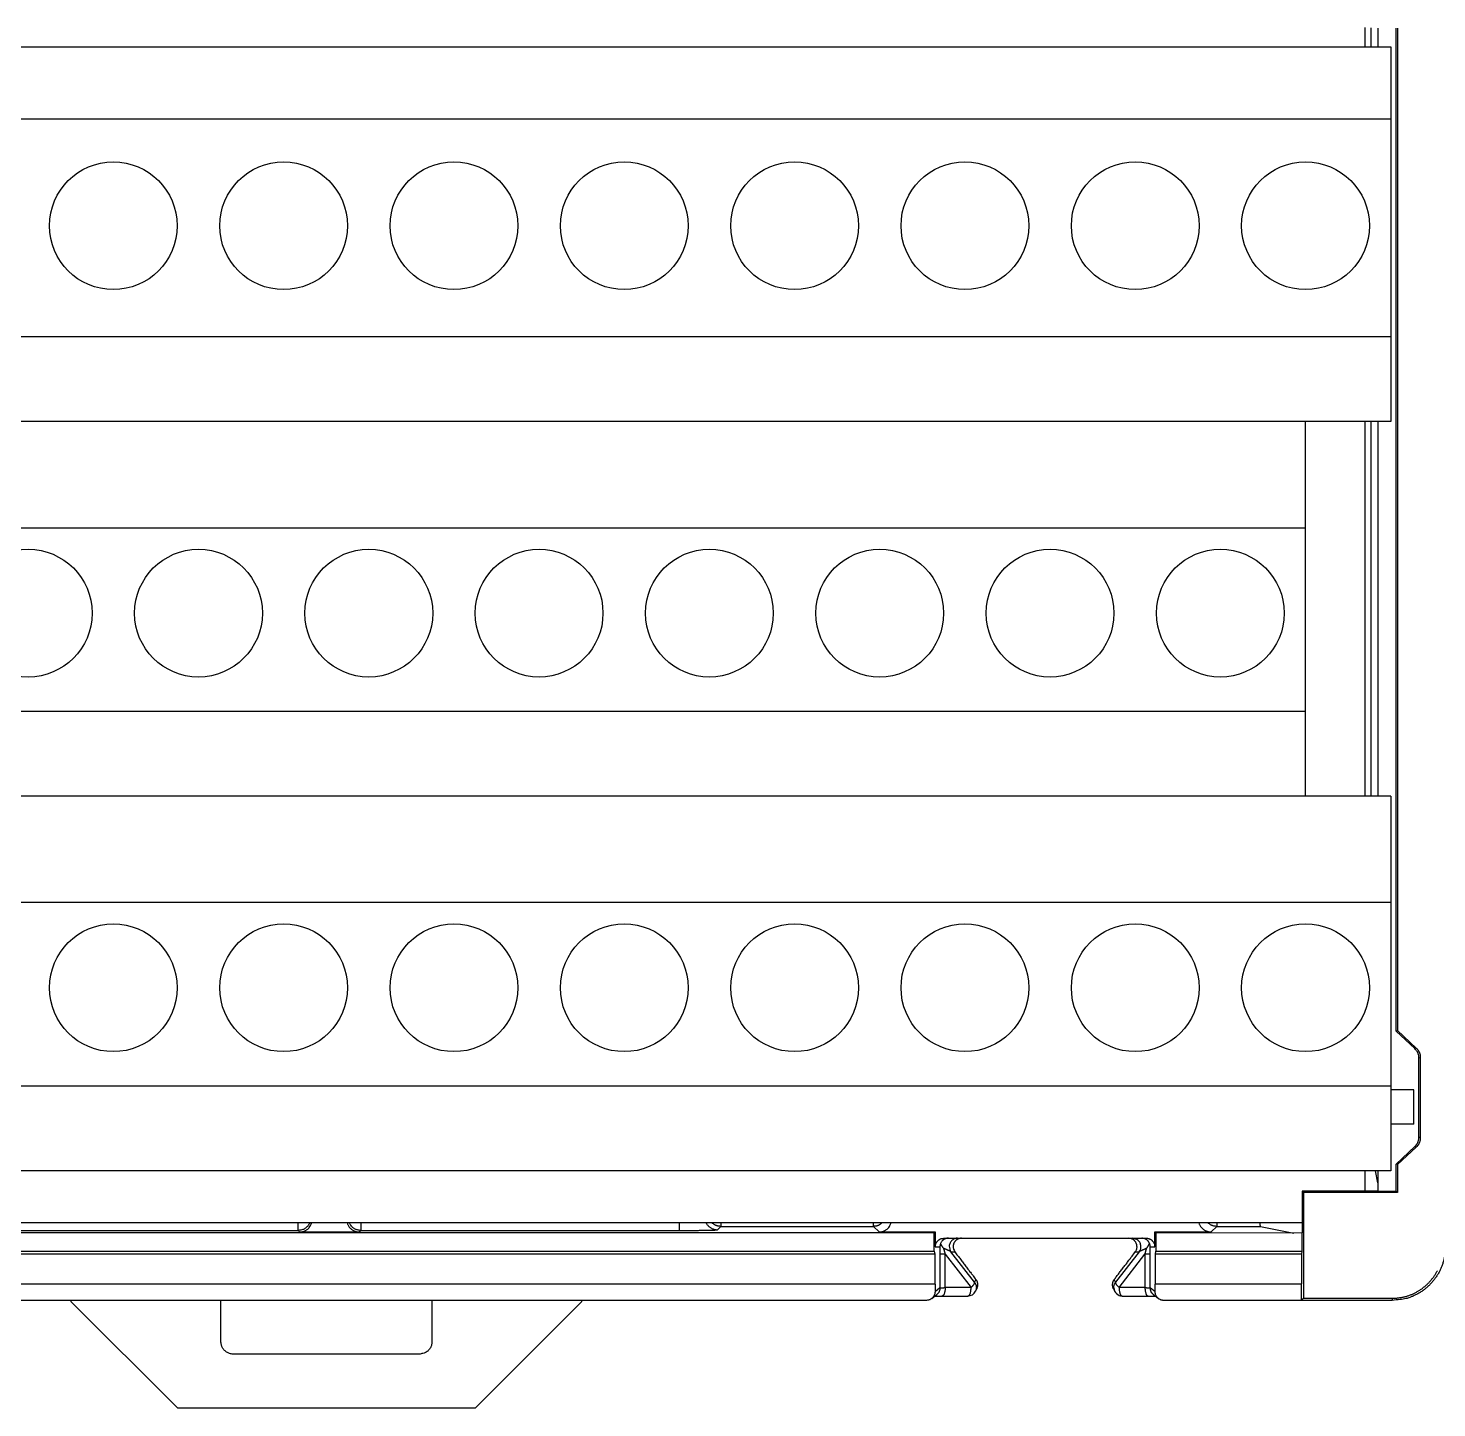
# Model space of a CAD drawing. Header units: inches. Extents: x -4 to 280, y -9 to 35.
# Drawn here: x 48.787 to 50.441, y 10.668 to 12.288 of the extents above; entities that cross this region are included whole.
import ezdxf

# ---------------------------------------------------------------- set-up
doc = ezdxf.new("R2010")
doc.units = ezdxf.units.IN
doc.header["$LTSCALE"] = 0.5
doc.header["$MEASUREMENT"] = 0
doc.layers.add('204', color=7, linetype='Continuous')
doc.layers.add('214', color=7, linetype='Continuous')

# ---------------------------------------------------------------- blocks, each defined once
blk = doc.blocks.new('IC200CHS022')
at = {"layer": '204', "color": 3, "linetype": 'Continuous'}
for p, q in [((6.9001, 2.4959), (6.9001, 2.5186)), ((6.9001, 1.6159), (6.9001, 2.0559)), ((6.9001, 1.1519), (6.9001, 1.1759)), ((6.8262, 1.1149), (4.534, 1.1149))]:
    blk.add_line(p, q, dxfattribs=at)
at = {"layer": '204', "color": 40, "linetype": 'Continuous'}
for p, q in [((6.9073, 2.4959), (6.9073, 2.5183)), ((6.9151, 2.5179), (6.9151, 2.4959)), ((6.9301, 2.4959), (6.9301, 2.4109)), ((6.9301, 2.4109), (6.9301, 2.1559)), ((6.9301, 2.1559), (6.9301, 2.0559)), ((6.9073, 1.6159), (6.9073, 2.0559)), ((6.9151, 2.0559), (6.9151, 1.6159)), ((6.9301, 1.4909), (6.9301, 1.2759)), ((6.9152, 1.1618), (6.9123, 1.1759)), ((6.9151, 1.1759), (6.9152, 1.1618)), ((6.9152, 1.1618), (6.9151, 1.1521)), ((6.9151, 1.1521), (6.9367, 1.1521)), ((5.6471, 1.1059), (5.6471, 1.1149)), ((5.7208, 1.1149), (5.7208, 1.1059)), ((6.0945, 1.1149), (6.0945, 1.1059)), ((6.1394, 1.1067), (6.1435, 1.1107)), ((6.1435, 1.1149), (6.1435, 1.1107)), ((6.1435, 1.1107), (6.3226, 1.1107)), ((6.3226, 1.1107), (6.3226, 1.1149)), ((6.3226, 1.1107), (6.3293, 1.1041)), ((6.7192, 1.1041), (6.7259, 1.1107)), ((6.7259, 1.1149), (6.7259, 1.1107)), ((6.7259, 1.1107), (6.7774, 1.1107)), ((6.7774, 1.1107), (6.8163, 1.1028)), ((6.394, 1.103), (4.9761, 1.103)), ((5.2657, 1.1059), (5.6471, 1.1059)), ((5.6471, 1.1059), (5.6489, 1.1041)), ((5.6489, 1.1041), (5.7189, 1.1041)), ((5.7189, 1.1041), (5.7208, 1.1059)), ((5.7208, 1.1059), (6.0945, 1.1059)), ((6.3293, 1.1041), (6.3952, 1.1041)), ((6.3952, 1.1041), (6.394, 1.103)), ((6.394, 1.0814), (6.394, 1.103)), ((6.6545, 1.103), (6.6533, 1.1041)), ((6.6533, 1.1041), (6.7192, 1.1041)), ((6.6545, 1.103), (6.6545, 1.0814)), ((6.8163, 1.1028), (6.6545, 1.103)), ((6.8259, 1.103), (6.8163, 1.1028)), ((6.8259, 1.103), (6.8259, 1.0814)), ((6.3953, 1.0868), (6.4008, 1.0868)), ((6.6478, 1.0868), (6.6532, 1.0868)), ((6.385, 1.0238), (4.9852, 1.0238)), ((5.5563, 0.9756), (5.5563, 1.0238)), ((5.8043, 1.0238), (5.8043, 0.9756)), ((6.8251, 1.0238), (6.6635, 1.0238)), ((5.7893, 0.9606), (5.5713, 0.9606))]:
    blk.add_line(p, q, dxfattribs=at)
at = {"layer": '204', "color": 150, "linetype": 'Continuous'}
for p, q in [((6.9367, 1.3399), (6.9367, 2.5179)), ((6.9301, 1.6159), (6.8301, 1.6159)), ((6.9301, 1.6159), (6.9301, 1.4909)), ((6.9301, 1.4909), (4.5301, 1.4909)), ((4.5301, 1.2759), (6.9301, 1.2759)), ((6.9301, 1.2759), (6.9301, 1.1759)), ((6.9571, 1.2709), (6.9301, 1.2709)), ((6.9571, 1.2309), (6.9571, 1.2709)), ((6.9571, 1.2309), (6.9301, 1.2309)), ((6.9301, 1.1759), (4.5301, 1.1759)), ((6.9367, 1.1521), (6.9367, 1.1839)), ((6.9151, 1.1519), (6.8262, 1.1519)), ((6.8262, 1.1519), (6.8262, 1.103)), ((6.8262, 1.1519), (6.8276, 1.1505)), ((6.8276, 1.1505), (6.8276, 1.0263)), ((6.9383, 1.1505), (6.8276, 1.1505)), ((6.9151, 1.1521), (6.9151, 1.1519)), ((6.9383, 1.1505), (6.9367, 1.1521)), ((6.8262, 1.103), (6.8259, 1.103)), ((6.3947, 1.0779), (4.9755, 1.0779)), ((4.9761, 1.0814), (6.394, 1.0814)), ((6.394, 1.0814), (6.3947, 1.0779)), ((6.3947, 1.0779), (6.3947, 1.0433)), ((6.4007, 1.0781), (6.4007, 1.0384)), ((6.4069, 1.0387), (6.4069, 1.0781)), ((6.4069, 1.0781), (6.4374, 1.0389)), ((6.4137, 1.0807), (6.4183, 1.0807)), ((6.4415, 1.045), (6.4137, 1.0807)), ((6.6348, 1.0807), (6.607, 1.045)), ((6.6111, 1.0389), (6.6416, 1.0781)), ((6.6302, 1.0807), (6.6348, 1.0807)), ((6.6416, 1.0781), (6.6416, 1.0387)), ((6.6478, 1.0384), (6.6478, 1.0781)), ((6.6539, 1.0779), (6.6545, 1.0814)), ((6.6539, 1.0433), (6.6539, 1.0779)), ((6.8254, 1.0779), (6.6539, 1.0779)), ((6.6545, 1.0814), (6.8259, 1.0814)), ((6.8259, 1.0814), (6.8254, 1.0779)), ((6.8254, 1.0779), (6.8254, 1.0433)), ((4.9755, 1.0433), (6.3947, 1.0433)), ((6.3947, 1.0433), (6.3951, 1.0429)), ((6.3951, 1.0429), (6.395, 1.0338)), ((6.4431, 1.0482), (6.4415, 1.045)), ((6.607, 1.045), (6.6054, 1.0482)), ((6.6534, 1.0429), (6.6539, 1.0433)), ((6.6535, 1.0338), (6.6534, 1.0429)), ((6.6539, 1.0433), (6.8254, 1.0433)), ((6.8251, 1.0429), (6.8251, 1.0238)), ((6.3912, 1.0259), (6.397, 1.0305)), ((6.4007, 1.0384), (6.395, 1.0338)), ((6.4031, 1.0287), (6.4336, 1.0289)), ((6.4374, 1.0389), (6.4069, 1.0387)), ((6.4425, 1.0345), (6.444, 1.0375)), ((6.6045, 1.0375), (6.606, 1.0345)), ((6.6416, 1.0387), (6.6111, 1.0389)), ((6.6149, 1.0289), (6.6454, 1.0287)), ((6.6535, 1.0338), (6.6478, 1.0384)), ((6.6515, 1.0305), (6.6573, 1.0259)), ((6.8251, 1.0238), (6.8276, 1.0263)), ((6.8276, 1.0263), (6.9318, 1.0263)), ((6.9318, 1.0263), (6.9318, 1.0238))]:
    blk.add_line(p, q, dxfattribs=at)
at = {"layer": '204', "color": 1, "linetype": 'Continuous'}
for p, q in [((6.9383, 2.5179), (6.9383, 1.3407)), ((6.9367, 1.3399), (6.9383, 1.3407)), ((6.9383, 1.3407), (6.9602, 1.3201)), ((6.9649, 1.3092), (6.9649, 1.2147)), ((6.9602, 1.2038), (6.9383, 1.1832)), ((6.9383, 1.1832), (6.9367, 1.1839)), ((6.9383, 1.1832), (6.9383, 1.1505))]:
    blk.add_line(p, q, dxfattribs=at)
at = {"layer": '204', "color": 6, "linetype": 'Continuous'}
for p, q in [((4.5301, 2.4959), (6.9301, 2.4959)), ((6.9301, 2.4109), (4.5301, 2.4109)), ((4.5301, 2.1559), (6.9301, 2.1559)), ((6.9301, 2.0559), (4.5301, 2.0559)), ((6.3952, 1.1041), (6.3953, 1.0868)), ((6.4053, 1.0968), (6.6432, 1.0968)), ((6.6532, 1.0868), (6.6533, 1.1041))]:
    blk.add_line(p, q, dxfattribs=at)
at = {"layer": '204', "color": 30, "linetype": 'Continuous'}
for p, q in [((6.8301, 1.9309), (6.8301, 2.0559)), ((6.8301, 1.9309), (4.4301, 1.9309)), ((6.8301, 1.7159), (6.8301, 1.9309)), ((4.4301, 1.7159), (6.8301, 1.7159)), ((6.8301, 1.6159), (6.8301, 1.7159)), ((6.8301, 1.6159), (4.4301, 1.6159)), ((6.9585, 1.3194), (6.9367, 1.3399)), ((6.9633, 1.2154), (6.9633, 1.3085)), ((6.9367, 1.1839), (6.9585, 1.2045)), ((5.3803, 1.0238), (5.3803, 1.0226)), ((5.3803, 1.0226), (5.5053, 0.8976)), ((5.8553, 0.8976), (5.9803, 1.0226)), ((5.9803, 1.0226), (5.9803, 1.0238)), ((5.5053, 0.8976), (5.8553, 0.8976))]:
    blk.add_line(p, q, dxfattribs=at)
for points in [[(6.9633, 1.3085), (6.9632, 1.3095, 0.017385), (6.9631, 1.3105, 0.015738), (6.963, 1.3115, 0.016935), (6.9627, 1.3125, 0.020502), (6.9624, 1.3135, 0.016025), (6.962, 1.3144, 0.006299), (6.9617, 1.3153, 0.021866), (6.9611, 1.3162, 0.037549), (6.96, 1.3176, 0.018821), (6.9585, 1.3194, 0.009984)], [(6.9602, 1.3201), (6.9609, 1.3194, -0.017385), (6.9616, 1.3186, -0.015739), (6.9622, 1.3178, -0.016937), (6.9627, 1.317, -0.020506), (6.9632, 1.316, -0.016028), (6.9637, 1.3151, -0.006301), (6.9641, 1.3143, -0.021872), (6.9644, 1.3132, -0.037561), (6.9647, 1.3114, -0.018827), (6.9649, 1.3092, -0.009988)], [(6.9585, 1.2045), (6.9592, 1.2052, 0.017385), (6.9599, 1.206, 0.015738), (6.9605, 1.2068, 0.016936), (6.9611, 1.2076, 0.020504), (6.9616, 1.2086, 0.016026), (6.962, 1.2095, 0.0063), (6.9624, 1.2103, 0.021869), (6.9627, 1.2114, 0.037553), (6.963, 1.2131, 0.018823), (6.9633, 1.2154, 0.009985)], [(6.9649, 1.2147), (6.9649, 1.2137, -0.017385), (6.9648, 1.2127, -0.015738), (6.9646, 1.2117, -0.016936), (6.9644, 1.2107, -0.020504), (6.964, 1.2097, -0.016026), (6.9637, 1.2088, -0.0063), (6.9633, 1.2079, -0.021869), (6.9627, 1.2069, -0.037554), (6.9617, 1.2055, -0.018824), (6.9602, 1.2038, -0.009985)]]:
    blk.add_lwpolyline(points, format="xyb", dxfattribs=at)
at = {"layer": '204', "color": 40, "linetype": 'Continuous'}
for points in [[(5.6608, 1.1149), (5.6602, 1.1136, -0.025204), (5.6594, 1.1124, -0.023619), (5.6585, 1.1112, -0.024765), (5.6575, 1.1101, -0.029165), (5.6563, 1.1091, -0.023787), (5.6551, 1.1082, -0.011515), (5.654, 1.1075, -0.030144), (5.6525, 1.1069, -0.050228), (5.6501, 1.1064, -0.026519), (5.6471, 1.1059, -0.014529)], [(5.6489, 1.1041), (5.6504, 1.1042, 0.027851), (5.6519, 1.1044, 0.023882), (5.6534, 1.1048, 0.025137), (5.6549, 1.1053, 0.031949), (5.6564, 1.1061, 0.025603), (5.6578, 1.107, 0.010912), (5.659, 1.1078, 0.034726), (5.6602, 1.1092, 0.060368), (5.6617, 1.1116, 0.030784), (5.6633, 1.1149, 0.01597)], [(5.7045, 1.1149), (5.705, 1.1134, 0.028183), (5.7057, 1.112, 0.025968), (5.7066, 1.1106, 0.027007), (5.7076, 1.1092, 0.032318), (5.7089, 1.108, 0.026585), (5.7101, 1.107, 0.013125), (5.7113, 1.1061, 0.033619), (5.713, 1.1053, 0.056142), (5.7155, 1.1047, 0.029823), (5.7189, 1.1041, 0.016238)], [(5.7208, 1.1059), (5.7195, 1.106, -0.024828), (5.7181, 1.1062, -0.021178), (5.7168, 1.1065, -0.022546), (5.7154, 1.1069, -0.028772), (5.714, 1.1075, -0.022663), (5.7128, 1.1082, -0.008823), (5.7116, 1.1089, -0.031509), (5.7104, 1.1101, -0.055217), (5.7089, 1.1121, -0.027621), (5.707, 1.1149, -0.014223)], [(6.1261, 1.1149), (6.1268, 1.1137, 0.023915), (6.1276, 1.1125, 0.022546), (6.1285, 1.1115, 0.023722), (6.1295, 1.1105, 0.027775), (6.1307, 1.1096, 0.022567), (6.1318, 1.1088, 0.010826), (6.1329, 1.1081, 0.028646), (6.1343, 1.1076, 0.047706), (6.1365, 1.1071, 0.025117), (6.1394, 1.1067, 0.013789)], [(6.1435, 1.1107), (6.1426, 1.1107, -0.016202), (6.1417, 1.1108, -0.013812), (6.1408, 1.1109, -0.015074), (6.1399, 1.1111, -0.019234), (6.1389, 1.1114, -0.014596), (6.138, 1.1117, -0.004515), (6.1372, 1.112, -0.02131), (6.1363, 1.1126, -0.037654), (6.1348, 1.1135, -0.018145), (6.133, 1.1149, -0.009265)], [(6.3331, 1.1149), (6.3323, 1.1143, -0.01649), (6.3315, 1.1136, -0.015858), (6.3307, 1.1131, -0.016994), (6.3298, 1.1126, -0.01949), (6.3289, 1.1121, -0.015487), (6.3281, 1.1117, -0.006987), (6.3273, 1.1114, -0.020017), (6.3262, 1.1111, -0.033379), (6.3247, 1.1109, -0.017261), (6.3226, 1.1107, -0.009512)], [(6.3293, 1.1041), (6.3307, 1.1042, 0.02785), (6.3322, 1.1044, 0.023881), (6.3337, 1.1048, 0.025137), (6.3352, 1.1053, 0.031949), (6.3367, 1.1061, 0.025603), (6.3381, 1.107, 0.010911), (6.3393, 1.1078, 0.034725), (6.3406, 1.1092, 0.060367), (6.342, 1.1116, 0.030783), (6.3437, 1.1149, 0.015969)], [(6.7048, 1.1149), (6.7054, 1.1134, 0.028181), (6.7061, 1.112, 0.025967), (6.7069, 1.1106, 0.027006), (6.708, 1.1092, 0.032317), (6.7092, 1.108, 0.026584), (6.7104, 1.107, 0.013124), (6.7116, 1.1061, 0.033618), (6.7133, 1.1053, 0.056141), (6.7158, 1.1047, 0.029823), (6.7192, 1.1041, 0.016237)], [(6.7259, 1.1107), (6.725, 1.1107, -0.0162), (6.7241, 1.1108, -0.01381), (6.7232, 1.1109, -0.015072), (6.7223, 1.1111, -0.019233), (6.7213, 1.1114, -0.014595), (6.7205, 1.1117, -0.004515), (6.7196, 1.112, -0.021309), (6.7187, 1.1126, -0.037653), (6.7172, 1.1135, -0.018145), (6.7154, 1.1149, -0.009265)], [(6.7774, 1.1107), (6.7774, 1.1107, -0.164278), (6.7773, 1.1108, -0.06455), (6.7773, 1.1109, -0.029805), (6.7772, 1.111, -0.017191), (6.7772, 1.1112, -0.010661), (6.7771, 1.1114, -0.007162), (6.7771, 1.1116, -0.005971), (6.777, 1.1119, -0.005513), (6.777, 1.1122, -0.003286), (6.7769, 1.1125, -0.000906), (6.7769, 1.1128, -0.003923), (6.7768, 1.1132, -0.005326), (6.7767, 1.1139, -0.002118), (6.7766, 1.1149, -0.001009)], [(6.0945, 1.1059), (6.0966, 1.1059, 0.000213), (6.0988, 1.1059, 0.000216), (6.101, 1.1059, 0.000217), (6.1031, 1.1059, 0.000216), (6.1053, 1.1059, 0.000219), (6.1074, 1.106, 0.000223), (6.1094, 1.106, 0.000229), (6.1115, 1.106, 0.000236), (6.1135, 1.106, 0.000246), (6.1154, 1.106, 0.000258), (6.1173, 1.106, 0.000273), (6.1192, 1.1061, 0.000291), (6.121, 1.1061, 0.000314), (6.1227, 1.1061, 0.000342), (6.1244, 1.1061, 0.000372), (6.126, 1.1062, 0.0004), (6.1275, 1.1062, 0.000436), (6.1289, 1.1062, 0.000477), (6.1303, 1.1062, 0.000539), (6.1316, 1.1063, 0.000623), (6.1328, 1.1063, 0.000703), (6.1339, 1.1063, 0.000769), (6.1349, 1.1064, 0.001011), (6.1358, 1.1064, 0.001503), (6.1366, 1.1064, 0.001501), (6.1373, 1.1065, 0.00062), (6.1379, 1.1065, 0.002843), (6.1384, 1.1065, 0.009909), (6.139, 1.1066, 0.012205), (6.1394, 1.1067, 0.012028)], [(6.3953, 1.0868), (6.3954, 1.0878, -0.023915), (6.3955, 1.0888, -0.025299), (6.3958, 1.0897, -0.025503), (6.3961, 1.0906, -0.024963), (6.3965, 1.0915, -0.023914), (6.3971, 1.0923, -0.022117), (6.3976, 1.0931, -0.023919), (6.3983, 1.0938, -0.028386), (6.399, 1.0945, -0.021647), (6.3998, 1.095, -0.006932), (6.4005, 1.0955, -0.030692), (6.4015, 1.096, -0.056099), (6.4031, 1.0964, -0.027087), (6.4053, 1.0968, -0.013695)], [(6.4108, 1.0968), (6.41, 1.0968, 0.019568), (6.4093, 1.0967, 0.019553), (6.4086, 1.0966, 0.019141), (6.4079, 1.0964, 0.018834), (6.4072, 1.0961, 0.018001), (6.4065, 1.0959, 0.016635), (6.4059, 1.0955, 0.018372), (6.4052, 1.0951, 0.022471), (6.4046, 1.0947, 0.017142), (6.404, 1.0942, 0.004967), (6.4036, 1.0938, 0.025534), (6.403, 1.0932, 0.048347), (6.4024, 1.0921, 0.023876), (6.4016, 1.0906, 0.012205)], [(6.6468, 1.0907), (6.6466, 1.0914, 0.021032), (6.6462, 1.092, 0.021948), (6.6458, 1.0927, 0.021873), (6.6454, 1.0932, 0.021038), (6.6449, 1.0938, 0.019837), (6.6444, 1.0943, 0.01814), (6.6438, 1.0948, 0.019198), (6.6432, 1.0952, 0.022056), (6.6426, 1.0955, 0.016813), (6.6419, 1.0959, 0.006067), (6.6414, 1.0961, 0.022844), (6.6406, 1.0964, 0.040676), (6.6394, 1.0966, 0.020362), (6.6378, 1.0968, 0.010697)], [(6.6432, 1.0968), (6.6442, 1.0967, -0.023905), (6.6452, 1.0966, -0.025287), (6.6461, 1.0963, -0.025491), (6.647, 1.096, -0.024952), (6.6479, 1.0956, -0.023906), (6.6487, 1.095, -0.022111), (6.6495, 1.0945, -0.023915), (6.6502, 1.0938, -0.028385), (6.6509, 1.0931, -0.021648), (6.6515, 1.0923, -0.006931), (6.6519, 1.0916, -0.030699), (6.6524, 1.0906, -0.056122), (6.6528, 1.089, -0.027099), (6.6532, 1.0868, -0.013701)], [(6.4016, 1.0906), (6.4015, 1.0903, 0.00525), (6.4014, 1.0901, 0.005238), (6.4013, 1.0899, 0.005294), (6.4013, 1.0896, 0.005419), (6.4012, 1.0894, 0.005299), (6.4011, 1.0891, 0.00498), (6.4011, 1.0889, 0.00555), (6.401, 1.0887, 0.006719), (6.401, 1.0884, 0.005164), (6.4009, 1.0882, 0.001735), (6.4009, 1.088, 0.007452), (6.4008, 1.0877, 0.013357), (6.4008, 1.0873, 0.00671), (6.4008, 1.0868, 0.00358)], [(6.4178, 1.0815), (6.4178, 1.0814, 0.001672), (6.4178, 1.0814, 0.001681), (6.4179, 1.0813, 0.001672), (6.4179, 1.0813, 0.001635), (6.4179, 1.0812, 0.001548), (6.418, 1.0812, 0.00142), (6.418, 1.0811, 0.001506), (6.418, 1.0811, 0.001702), (6.4181, 1.081, 0.001289), (6.4181, 1.081, 0.000516), (6.4181, 1.0809, 0.001677), (6.4182, 1.0809, 0.002696), (6.4182, 1.0808, 0.001307), (6.4183, 1.0807, 0.000703)], [(6.4183, 1.0807), (6.4199, 1.0785, 0.000757), (6.4216, 1.0764, 0.000808), (6.4232, 1.0742, 0.00076), (6.4248, 1.0721, 0.000601), (6.4264, 1.0699, 0.000489), (6.428, 1.0678, 0.0004), (6.4296, 1.0658, 0.000294), (6.4312, 1.0637, 0.000122), (6.4329, 1.0616, 0.000088), (6.4344, 1.0596, 0.00022), (6.4357, 1.0578, -0.000234), (6.4374, 1.0557, -0.000961), (6.4399, 1.0524, -0.000541), (6.4431, 1.0482, -0.000267)], [(6.6054, 1.0482), (6.6068, 1.05, -0.000671), (6.6082, 1.0519, -0.000697), (6.6096, 1.0537, -0.000606), (6.6111, 1.0557, -0.0004), (6.6126, 1.0576, -0.000268), (6.6141, 1.0596, -0.000178), (6.6157, 1.0616, -0.000034), (6.6173, 1.0637, 0.000195), (6.6189, 1.0658, 0.000151), (6.6205, 1.0678, -0.000133), (6.6219, 1.0697, 0.00056), (6.6237, 1.0721, 0.001421), (6.6265, 1.0758, 0.000719), (6.6302, 1.0807, 0.000353)], [(6.6302, 1.0807), (6.6302, 1.0807, 0.001204), (6.6302, 1.0808, 0.001177), (6.6303, 1.0808, 0.001204), (6.6303, 1.0809, 0.001286), (6.6304, 1.0809, 0.001282), (6.6304, 1.081, 0.001216), (6.6304, 1.081, 0.001392), (6.6305, 1.0811, 0.001736), (6.6305, 1.0811, 0.00132), (6.6305, 1.0812, 0.000393), (6.6306, 1.0812, 0.001978), (6.6306, 1.0813, 0.003563), (6.6307, 1.0814, 0.001753), (6.6307, 1.0815, 0.000921)], [(6.6478, 1.0868), (6.6477, 1.087, 0.005605), (6.6477, 1.0873, 0.005674), (6.6477, 1.0876, 0.005898), (6.6477, 1.0878, 0.006239), (6.6476, 1.0881, 0.006226), (6.6476, 1.0883, 0.005929), (6.6476, 1.0886, 0.006682), (6.6475, 1.0888, 0.00811), (6.6474, 1.0891, 0.006201), (6.6474, 1.0893, 0.002114), (6.6473, 1.0895, 0.008836), (6.6472, 1.0898, 0.015081), (6.6471, 1.0902, 0.007256), (6.6468, 1.0907, 0.003816)], [(6.9943, 1.0863), (6.9941, 1.0821, -0.015692), (6.9937, 1.0779, -0.016265), (6.993, 1.0739, -0.016551), (6.9921, 1.0699, -0.016587), (6.9909, 1.066, -0.016642), (6.9895, 1.0622, -0.016634), (6.9878, 1.0586, -0.01662), (6.9859, 1.055, -0.016575), (6.9837, 1.0516, -0.016296), (6.9813, 1.0483, -0.015881), (6.9787, 1.0451, -0.015728), (6.9759, 1.0421, -0.015851), (6.9729, 1.0393, -0.015417), (6.9698, 1.0367, -0.014555), (6.9665, 1.0343, -0.016333), (6.963, 1.0321, -0.019924), (6.9593, 1.0302, -0.015358), (6.9558, 1.0285, -0.00516), (6.9525, 1.0271, -0.021732), (6.9482, 1.0259, -0.037711), (6.9411, 1.0248, -0.018005), (6.9318, 1.0238, -0.009299)], [(6.4431, 1.0482), (6.4435, 1.0477, -0.016555), (6.4438, 1.0471, -0.01848), (6.4441, 1.0465, -0.018962), (6.4444, 1.0459, -0.017548), (6.4445, 1.0453, -0.016595), (6.4447, 1.0447, -0.015642), (6.4448, 1.0441, -0.014842), (6.4449, 1.0435, -0.013763), (6.4449, 1.0429, -0.012555), (6.445, 1.0423, -0.010866), (6.4449, 1.0418, -0.011154), (6.4449, 1.0412, -0.012666), (6.4449, 1.0407, -0.010126), (6.4448, 1.0402, -0.004722), (6.4447, 1.0398, -0.012845), (6.4446, 1.0392, -0.020913), (6.4443, 1.0385, -0.010794), (6.444, 1.0375, -0.00607)], [(6.6045, 1.0375), (6.6044, 1.0378, -0.002317), (6.6043, 1.0381, 0.000557), (6.6042, 1.0385, -0.001704), (6.604, 1.0388, -0.008278), (6.6039, 1.0392, -0.010854), (6.6038, 1.0396, -0.00929), (6.6037, 1.0401, -0.008736), (6.6037, 1.0405, -0.009481), (6.6036, 1.0409, -0.009769), (6.6036, 1.0414, -0.009731), (6.6036, 1.0418, -0.00992), (6.6036, 1.0423, -0.010445), (6.6036, 1.0427, -0.010093), (6.6036, 1.0432, -0.009178), (6.6037, 1.0437, -0.010708), (6.6037, 1.0442, -0.013994), (6.6039, 1.0447, -0.009797), (6.604, 1.0452, -0.000546), (6.6041, 1.0457, -0.018258), (6.6043, 1.0462, -0.03598), (6.6048, 1.0471, -0.016638), (6.6054, 1.0482, -0.008087)], [(5.5713, 0.9606), (5.5695, 0.9607, -0.034687), (5.5676, 0.961, -0.030337), (5.5658, 0.9616, -0.031026), (5.564, 0.9625, -0.03888), (5.5623, 0.9637, -0.032512), (5.5607, 0.965, -0.016696), (5.5594, 0.9663, -0.041336), (5.5582, 0.9682, -0.069736), (5.5572, 0.9714, -0.037474), (5.5563, 0.9756, -0.019949)], [(5.8043, 0.9756), (5.8042, 0.9737, -0.034692), (5.8039, 0.9719, -0.030341), (5.8033, 0.97, -0.031029), (5.8024, 0.9682, -0.038882), (5.8012, 0.9665, -0.032513), (5.7999, 0.965, -0.016696), (5.7986, 0.9636, -0.041335), (5.7966, 0.9625, -0.069728), (5.7935, 0.9615, -0.037468), (5.7893, 0.9606, -0.019945)]]:
    blk.add_lwpolyline(points, format="xyb", dxfattribs=at)
at = {"layer": '204', "color": 150, "linetype": 'Continuous'}
for points in [[(6.4216, 1.0968), (6.42, 1.0967, 0.051976), (6.4184, 1.0962, 0.042631), (6.4168, 1.0955, 0.041097), (6.4152, 1.0944, 0.05457), (6.4138, 1.0929, 0.048993), (6.4127, 1.0912, 0.032102), (6.4119, 1.0894, 0.058452), (6.4117, 1.0873, 0.093654), (6.4123, 1.0843, 0.055793), (6.4137, 1.0807, 0.029887)], [(6.4263, 1.0968), (6.4251, 1.0967, 0.025611), (6.424, 1.0965, 0.027782), (6.423, 1.0962, 0.028072), (6.422, 1.0958, 0.026931), (6.4211, 1.0953, 0.026342), (6.4202, 1.0947, 0.025837), (6.4194, 1.094, 0.025739), (6.4187, 1.0933, 0.025994), (6.4181, 1.0925, 0.025487), (6.4175, 1.0916, 0.024276), (6.4171, 1.0907, 0.026541), (6.4167, 1.0897, 0.031331), (6.4165, 1.0886, 0.023856), (6.4163, 1.0876, 0.007704), (6.4162, 1.0867, 0.033222), (6.4163, 1.0855, 0.06072), (6.4169, 1.0838, 0.029179), (6.4178, 1.0815, 0.014637)], [(6.6307, 1.0815), (6.6313, 1.0825, 0.025517), (6.6317, 1.0835, 0.027392), (6.632, 1.0845, 0.027508), (6.6322, 1.0855, 0.026456), (6.6322, 1.0866, 0.025943), (6.6322, 1.0876, 0.025532), (6.632, 1.0887, 0.025591), (6.6318, 1.0897, 0.02612), (6.6314, 1.0906, 0.025667), (6.631, 1.0916, 0.024298), (6.6305, 1.0925, 0.02649), (6.6298, 1.0933, 0.031291), (6.6291, 1.094, 0.023705), (6.6283, 1.0947, 0.007311), (6.6276, 1.0953, 0.033754), (6.6265, 1.0958, 0.062086), (6.6247, 1.0963, 0.029572), (6.6223, 1.0968, 0.014725)], [(6.6348, 1.0807), (6.6357, 1.082, 0.051961), (6.6363, 1.0835, 0.042617), (6.6368, 1.0853, 0.041082), (6.6369, 1.0873, 0.054552), (6.6365, 1.0893, 0.048982), (6.6358, 1.0912, 0.032098), (6.6349, 1.0929, 0.058451), (6.6333, 1.0944, 0.093673), (6.6306, 1.0957, 0.055812), (6.6269, 1.0968, 0.029898)], [(6.4008, 1.0868), (6.4008, 1.0862, 0.000103), (6.4007, 1.0857, 0.000103), (6.4007, 1.0852, 0.000102), (6.4007, 1.0846, 0.000099), (6.4007, 1.0841, 0.000093), (6.4007, 1.0836, 0.000085), (6.4007, 1.083, 0.000089), (6.4007, 1.0825, 0.000099), (6.4007, 1.0819, 0.000075), (6.4007, 1.0814, 0.000031), (6.4007, 1.0809, 0.000095), (6.4007, 1.0803, 0.00015), (6.4007, 1.0793, 0.000072), (6.4007, 1.0781, 0.000039)], [(6.4069, 1.0781), (6.4061, 1.0781, 0.000007), (6.4052, 1.0781, 0.000007), (6.4045, 1.0781, 0.000009), (6.4037, 1.0781, 0.000012), (6.4031, 1.0781, 0.000012), (6.4025, 1.0781, 0.000006), (6.402, 1.0781, 0.000023), (6.4015, 1.0781, 0.000076), (6.4011, 1.0781, 0.0001), (6.4007, 1.0781, 0.000108)], [(6.405, 1.0849), (6.4047, 1.0853, 0.001158), (6.4045, 1.0856, 0.001378), (6.4043, 1.086, 0.00115), (6.4041, 1.0863, 0.000426), (6.4038, 1.0867, -0.000007), (6.4036, 1.087, -0.000266), (6.4034, 1.0874, -0.000948), (6.4032, 1.0878, -0.002149), (6.4029, 1.0881, -0.001691), (6.4027, 1.0885, 0.000229), (6.4025, 1.0888, -0.003983), (6.4023, 1.0892, -0.009456), (6.402, 1.0898, -0.005005), (6.4016, 1.0906, -0.002585)], [(6.4137, 1.0807), (6.4136, 1.0808, 0.029522), (6.4134, 1.0809, 0.019388), (6.4132, 1.0811, 0.012934), (6.413, 1.0812, 0.009048), (6.4127, 1.0814, 0.006709), (6.4123, 1.0816, 0.005239), (6.412, 1.0818, 0.004246), (6.4116, 1.082, 0.003563), (6.4111, 1.0822, 0.002937), (6.4107, 1.0824, 0.002406), (6.4102, 1.0826, 0.002303), (6.4097, 1.0829, 0.002359), (6.4092, 1.0831, 0.001633), (6.4086, 1.0834, 0.000621), (6.4081, 1.0836, 0.001942), (6.4075, 1.0839, 0.002817), (6.4064, 1.0843, 0.001257), (6.405, 1.0849, 0.000649)], [(6.405, 1.0849), (6.4051, 1.0845, 0.000023), (6.4052, 1.0841, 0.000016), (6.4053, 1.0837, 0.000023), (6.4054, 1.0832, 0.000045), (6.4056, 1.0828, 0.000056), (6.4057, 1.0824, 0.00006), (6.4058, 1.082, 0.000085), (6.4059, 1.0816, 0.000129), (6.406, 1.0811, 0.000098), (6.4062, 1.0807, 0.00001), (6.4063, 1.0803, 0.000182), (6.4064, 1.0798, 0.000369), (6.4066, 1.0791, 0.000182), (6.4069, 1.0781, 0.000093)], [(6.6435, 1.0849), (6.6429, 1.0846, 0.001221), (6.6422, 1.0844, 0.00128), (6.6416, 1.0841, 0.001332), (6.641, 1.0838, 0.00138), (6.6404, 1.0836, 0.001438), (6.6399, 1.0833, 0.001496), (6.6393, 1.0831, 0.001613), (6.6388, 1.0829, 0.001803), (6.6383, 1.0826, 0.001939), (6.6378, 1.0824, 0.002014), (6.6373, 1.0822, 0.002569), (6.6369, 1.082, 0.003714), (6.6365, 1.0818, 0.003332), (6.6362, 1.0816, 0.000992), (6.6358, 1.0814, 0.006099), (6.6355, 1.0812, 0.017481), (6.6352, 1.081, 0.014186), (6.6348, 1.0807, 0.009692)], [(6.6416, 1.0781), (6.6417, 1.0785, 0.000227), (6.6419, 1.079, 0.000223), (6.642, 1.0794, 0.000229), (6.6421, 1.0798, 0.000244), (6.6422, 1.0803, 0.000244), (6.6423, 1.0807, 0.000232), (6.6425, 1.0811, 0.000266), (6.6426, 1.0815, 0.000333), (6.6427, 1.082, 0.000256), (6.6428, 1.0824, 0.000077), (6.6429, 1.0828, 0.000385), (6.6431, 1.0832, 0.000705), (6.6432, 1.0839, 0.000354), (6.6435, 1.0849, 0.000187)], [(6.6478, 1.0781), (6.6477, 1.0781, 0.000272), (6.6476, 1.0781, 0.000039), (6.6473, 1.0781, 0.000017), (6.647, 1.0781, 0.000011), (6.6465, 1.0781, 0.000005), (6.646, 1.0781, 0.000002), (6.6455, 1.0781, 0.000004), (6.6448, 1.0781, 0.000005), (6.6434, 1.0781, 0.000002), (6.6416, 1.0781, 0.000001)], [(6.6435, 1.0849), (6.6438, 1.0852, 0.003351), (6.644, 1.0856, 0.003348), (6.6442, 1.0859, 0.00336), (6.6445, 1.0863, 0.003392), (6.6447, 1.0867, 0.003293), (6.6449, 1.087, 0.003085), (6.6452, 1.0874, 0.003413), (6.6454, 1.0878, 0.004104), (6.6456, 1.0882, 0.003174), (6.6458, 1.0885, 0.001103), (6.646, 1.0888, 0.004553), (6.6462, 1.0892, 0.008257), (6.6465, 1.0899, 0.004241), (6.6468, 1.0907, 0.002292)], [(6.6478, 1.0781), (6.6478, 1.0786, 0.000062), (6.6478, 1.0792, 0.000061), (6.6478, 1.0797, 0.000062), (6.6478, 1.0803, 0.000066), (6.6478, 1.0808, 0.000065), (6.6478, 1.0814, 0.000062), (6.6478, 1.0819, 0.000071), (6.6478, 1.0825, 0.000088), (6.6478, 1.083, 0.000067), (6.6478, 1.0836, 0.00002), (6.6478, 1.084, 0.0001), (6.6478, 1.0846, 0.000182), (6.6478, 1.0856, 0.00009), (6.6478, 1.0868, 0.000048)], [(6.9318, 1.0263), (6.9337, 1.0263, 0.007241), (6.9355, 1.0264, 0.007425), (6.9374, 1.0265, 0.007557), (6.9392, 1.0267, 0.007571), (6.941, 1.027, 0.007583), (6.9428, 1.0273, 0.007597), (6.9446, 1.0276, 0.007617), (6.9463, 1.028, 0.007639), (6.9481, 1.0285, 0.007665), (6.9498, 1.029, 0.007681), (6.9515, 1.0296, 0.007695), (6.9532, 1.0302, 0.007696), (6.9548, 1.0308, 0.007693), (6.9565, 1.0315, 0.007679), (6.9581, 1.0323, 0.007658), (6.9597, 1.0331, 0.00763), (6.9613, 1.034, 0.007604), (6.9628, 1.0349, 0.007581), (6.9643, 1.0359, 0.007534), (6.9658, 1.0369, 0.007472), (6.9673, 1.0379, 0.007396), (6.9687, 1.0391, 0.007309), (6.9701, 1.0402, 0.007247), (6.9715, 1.0414, 0.0072), (6.9728, 1.0426, 0.00717), (6.9741, 1.0439, 0.007154), (6.9754, 1.0452, 0.007154), (6.9766, 1.0465, 0.00717), (6.9778, 1.0479, 0.0072), (6.979, 1.0493, 0.007246), (6.9801, 1.0508, 0.007309), (6.9811, 1.0522, 0.007397), (6.9822, 1.0537, 0.007471), (6.9831, 1.0552, 0.00753), (6.984, 1.0568, 0.007582), (6.9849, 1.0583, 0.007619)], [(6.4374, 1.0389), (6.4381, 1.0395, 0.007552), (6.4387, 1.0402, 0.007296), (6.4393, 1.0408, 0.00846), (6.4399, 1.0415, 0.011999), (6.4404, 1.0421, 0.011802), (6.4408, 1.0427, 0.006135), (6.4411, 1.0432, 0.020536), (6.4414, 1.0437, 0.058851), (6.4415, 1.0443, 0.056207), (6.4415, 1.045, 0.040921)], [(6.4415, 1.045), (6.4419, 1.0444, -0.023348), (6.4423, 1.0437, -0.018381), (6.4427, 1.043, -0.020089), (6.443, 1.0421, -0.027419), (6.4433, 1.0412, -0.020635), (6.4434, 1.0404, -0.00557), (6.4436, 1.0395, -0.031492), (6.4435, 1.0384, -0.057421), (6.4432, 1.0367, -0.027202), (6.4425, 1.0345, -0.013313)], [(6.606, 1.0345), (6.6056, 1.0354, -0.024312), (6.6053, 1.0364, -0.024619), (6.6051, 1.0374, -0.025806), (6.605, 1.0384, -0.028377), (6.605, 1.0394, -0.023467), (6.6051, 1.0404, -0.012592), (6.6052, 1.0412, -0.027909), (6.6055, 1.0421, -0.044612), (6.6061, 1.0434, -0.024407), (6.607, 1.045, -0.014072)], [(6.607, 1.045), (6.6069, 1.0448, 0.101909), (6.6069, 1.0445, 0.068096), (6.607, 1.0441, 0.049597), (6.6071, 1.0437, 0.040877), (6.6074, 1.0432, 0.022534), (6.6077, 1.0427, 0.008445), (6.608, 1.0422, 0.020759), (6.6086, 1.0415, 0.024365), (6.6097, 1.0404, 0.009854), (6.6111, 1.0389, 0.004789)], [(6.395, 1.0338), (6.3949, 1.0328, -0.024048), (6.3948, 1.0318, -0.025511), (6.3945, 1.0308, -0.02576), (6.3942, 1.0299, -0.025205), (6.3938, 1.029, -0.024141), (6.3933, 1.0282, -0.022319), (6.3927, 1.0274, -0.024092), (6.392, 1.0267, -0.028507), (6.3913, 1.0261, -0.021727), (6.3905, 1.0255, -0.007017), (6.3898, 1.025, -0.030669), (6.3888, 1.0246, -0.055867), (6.3872, 1.0242, -0.026967), (6.385, 1.0238, -0.013643)], [(6.3942, 1.0286), (6.3947, 1.0286, -0.000329), (6.3951, 1.0286, -0.0003), (6.3956, 1.0286, -0.000284), (6.3961, 1.0286, -0.000282), (6.3966, 1.0286, -0.000263), (6.3971, 1.0286, -0.000236), (6.3977, 1.0286, -0.000256), (6.3982, 1.0286, -0.000304), (6.3988, 1.0286, -0.000218), (6.3994, 1.0286, -0.000061), (6.3999, 1.0287, -0.000316), (6.4006, 1.0287, -0.000535), (6.4017, 1.0287, -0.000248), (6.4031, 1.0287, -0.000126)], [(6.4007, 1.0384), (6.4007, 1.0377, -0.019046), (6.4007, 1.037, -0.016198), (6.4005, 1.0363, -0.017562), (6.4004, 1.0356, -0.022463), (6.4001, 1.0349, -0.017216), (6.3998, 1.0342, -0.00568), (6.3996, 1.0336, -0.024844), (6.3991, 1.0328, -0.043877), (6.3982, 1.0318, -0.021338), (6.397, 1.0305, -0.010902)], [(6.4007, 1.0384), (6.4008, 1.0384, -0.129198), (6.4008, 1.0384, -0.039021), (6.4009, 1.0384, -0.017246), (6.4011, 1.0384, -0.009828), (6.4012, 1.0385, -0.006275), (6.4014, 1.0385, -0.004429), (6.4016, 1.0385, -0.00332), (6.4019, 1.0385, -0.002655), (6.4022, 1.0385, -0.002078), (6.4025, 1.0386, -0.001645), (6.4028, 1.0386, -0.001521), (6.4032, 1.0386, -0.001507), (6.4036, 1.0386, -0.000984), (6.404, 1.0386, -0.000321), (6.4044, 1.0386, -0.001191), (6.4049, 1.0386, -0.001732), (6.4058, 1.0387, -0.000746), (6.4069, 1.0387, -0.000372)], [(6.4069, 1.0387), (6.4069, 1.0375, -0.013338), (6.4068, 1.0363, -0.011955), (6.4067, 1.035, -0.01289), (6.4064, 1.0338, -0.017732), (6.4062, 1.0327, -0.017129), (6.4058, 1.0316, -0.009796), (6.4055, 1.0307, -0.02786), (6.405, 1.03, -0.071788), (6.4042, 1.0293, -0.062256), (6.4031, 1.0287, -0.041355)], [(6.4336, 1.0289), (6.4341, 1.029, 0.088418), (6.4346, 1.0292, 0.065997), (6.435, 1.0296, 0.052798), (6.4355, 1.0302, 0.048764), (6.4359, 1.031, 0.02972), (6.4363, 1.0319, 0.012898), (6.4367, 1.0327, 0.027422), (6.4369, 1.034, 0.034599), (6.4372, 1.0361, 0.01568), (6.4374, 1.0389, 0.007957)], [(6.6111, 1.0389), (6.6111, 1.0377, 0.013342), (6.6112, 1.0365, 0.011958), (6.6114, 1.0352, 0.012893), (6.6116, 1.034, 0.017737), (6.6119, 1.0329, 0.017134), (6.6122, 1.0319, 0.009798), (6.6125, 1.031, 0.027866), (6.613, 1.0302, 0.071797), (6.6138, 1.0295, 0.062253), (6.6149, 1.0289, 0.041348)], [(6.6416, 1.0387), (6.6416, 1.0375, 0.013338), (6.6417, 1.0363, 0.011955), (6.6418, 1.035, 0.01289), (6.6421, 1.0338, 0.017732), (6.6424, 1.0327, 0.017129), (6.6427, 1.0316, 0.009796), (6.643, 1.0307, 0.02786), (6.6435, 1.03, 0.071786), (6.6443, 1.0293, 0.062253), (6.6454, 1.0287, 0.041353)], [(6.6416, 1.0387), (6.6421, 1.0387, -0.000605), (6.6426, 1.0387, -0.000646), (6.6431, 1.0387, -0.000686), (6.6436, 1.0386, -0.000728), (6.6441, 1.0386, -0.000787), (6.6445, 1.0386, -0.000856), (6.6449, 1.0386, -0.000961), (6.6453, 1.0386, -0.001108), (6.6457, 1.0386, -0.001249), (6.646, 1.0386, -0.00137), (6.6463, 1.0385, -0.001776), (6.6466, 1.0385, -0.002572), (6.6469, 1.0385, -0.002534), (6.6471, 1.0385, -0.00104), (6.6473, 1.0385, -0.004767), (6.6474, 1.0384, -0.016389), (6.6476, 1.0384, -0.019592), (6.6478, 1.0384, -0.018584)], [(6.6454, 1.0287), (6.6459, 1.0287, 0.001157), (6.6464, 1.0287, 0.001556), (6.6469, 1.0287, 0.001348), (6.6474, 1.0287, 0.000289), (6.6478, 1.0287, -0.000363), (6.6483, 1.0287, -0.000712), (6.6487, 1.0287, -0.000815), (6.6492, 1.0287, -0.000699), (6.6497, 1.0286, -0.000624), (6.6501, 1.0286, -0.000571), (6.6505, 1.0286, -0.000566), (6.651, 1.0286, -0.00057), (6.6514, 1.0286, -0.00045), (6.6518, 1.0286, -0.000259), (6.6522, 1.0286, -0.000477), (6.6526, 1.0286, -0.000646), (6.6533, 1.0286, -0.000341), (6.654, 1.0285, -0.000208)], [(6.6515, 1.0305), (6.6509, 1.031, -0.019402), (6.6504, 1.0316, -0.018571), (6.6499, 1.0322, -0.019768), (6.6494, 1.0328, -0.02279), (6.649, 1.0335, -0.018266), (6.6487, 1.0342, -0.008461), (6.6484, 1.0348, -0.023402), (6.6482, 1.0356, -0.038962), (6.6479, 1.0368, -0.020295), (6.6478, 1.0384, -0.011185)], [(6.6635, 1.0238), (6.6625, 1.0238, -0.023796), (6.6615, 1.024, -0.025144), (6.6606, 1.0242, -0.025347), (6.6597, 1.0246, -0.024857), (6.6588, 1.025, -0.023849), (6.658, 1.0255, -0.022086), (6.6572, 1.0261, -0.023949), (6.6565, 1.0267, -0.02852), (6.6558, 1.0275, -0.021761), (6.6553, 1.0282, -0.006905), (6.6548, 1.0289, -0.030983), (6.6543, 1.0299, -0.056737), (6.6539, 1.0316, -0.027339), (6.6535, 1.0338, -0.013796)]]:
    blk.add_lwpolyline(points, format="xyb", dxfattribs=at)
at = {"layer": '204', "color": 6, "linetype": 'Continuous'}
for centre in [(5.4301, 2.2859), (5.6301, 2.2859), (5.8301, 2.2859), (6.0301, 2.2859), (6.2301, 2.2859), (6.4301, 2.2859), (6.6301, 2.2859), (6.8301, 2.2859)]:
    blk.add_circle(centre, 0.075, dxfattribs=at)
at = {"layer": '204', "color": 30, "linetype": 'Continuous'}
for centre in [(5.3301, 1.8309), (5.5301, 1.8309), (5.7301, 1.8309), (5.9301, 1.8309), (6.1301, 1.8309), (6.3301, 1.8309), (6.5301, 1.8309), (6.7301, 1.8309)]:
    blk.add_circle(centre, 0.075, dxfattribs=at)
at = {"layer": '204', "color": 150, "linetype": 'Continuous'}
for centre in [(5.4301, 1.3909), (5.6301, 1.3909), (5.8301, 1.3909), (6.0301, 1.3909), (6.2301, 1.3909), (6.4301, 1.3909), (6.6301, 1.3909), (6.8301, 1.3909)]:
    blk.add_circle(centre, 0.075, dxfattribs=at)
for centre, start, end in [((6.4336, 1.0389), 270.4193, 333.8156), ((6.615, 1.0389), 182.7303, 269.5837)]:
    blk.add_arc(centre, 0.01, start, end, dxfattribs=at)
at = {"layer": '214', "color": 30, "linetype": 'Continuous'}
for p, q in [((6.9602, 1.3201), (6.9585, 1.3194)), ((6.9633, 1.3085), (6.9649, 1.3092)), ((6.9649, 1.2147), (6.9633, 1.2154)), ((6.9585, 1.2045), (6.9602, 1.2038))]:
    blk.add_line(p, q, dxfattribs=at)
at = {"layer": '214', "color": 40, "linetype": 'Continuous'}
blk.add_line((6.9318, 1.0238), (6.8251, 1.0238), dxfattribs=at)

msp = doc.modelspace()

# ---------------------------------------------------------------- block references
msp.add_blockref('IC200CHS022', (43.45642, 9.77011))

doc.saveas('drawing.dxf')
